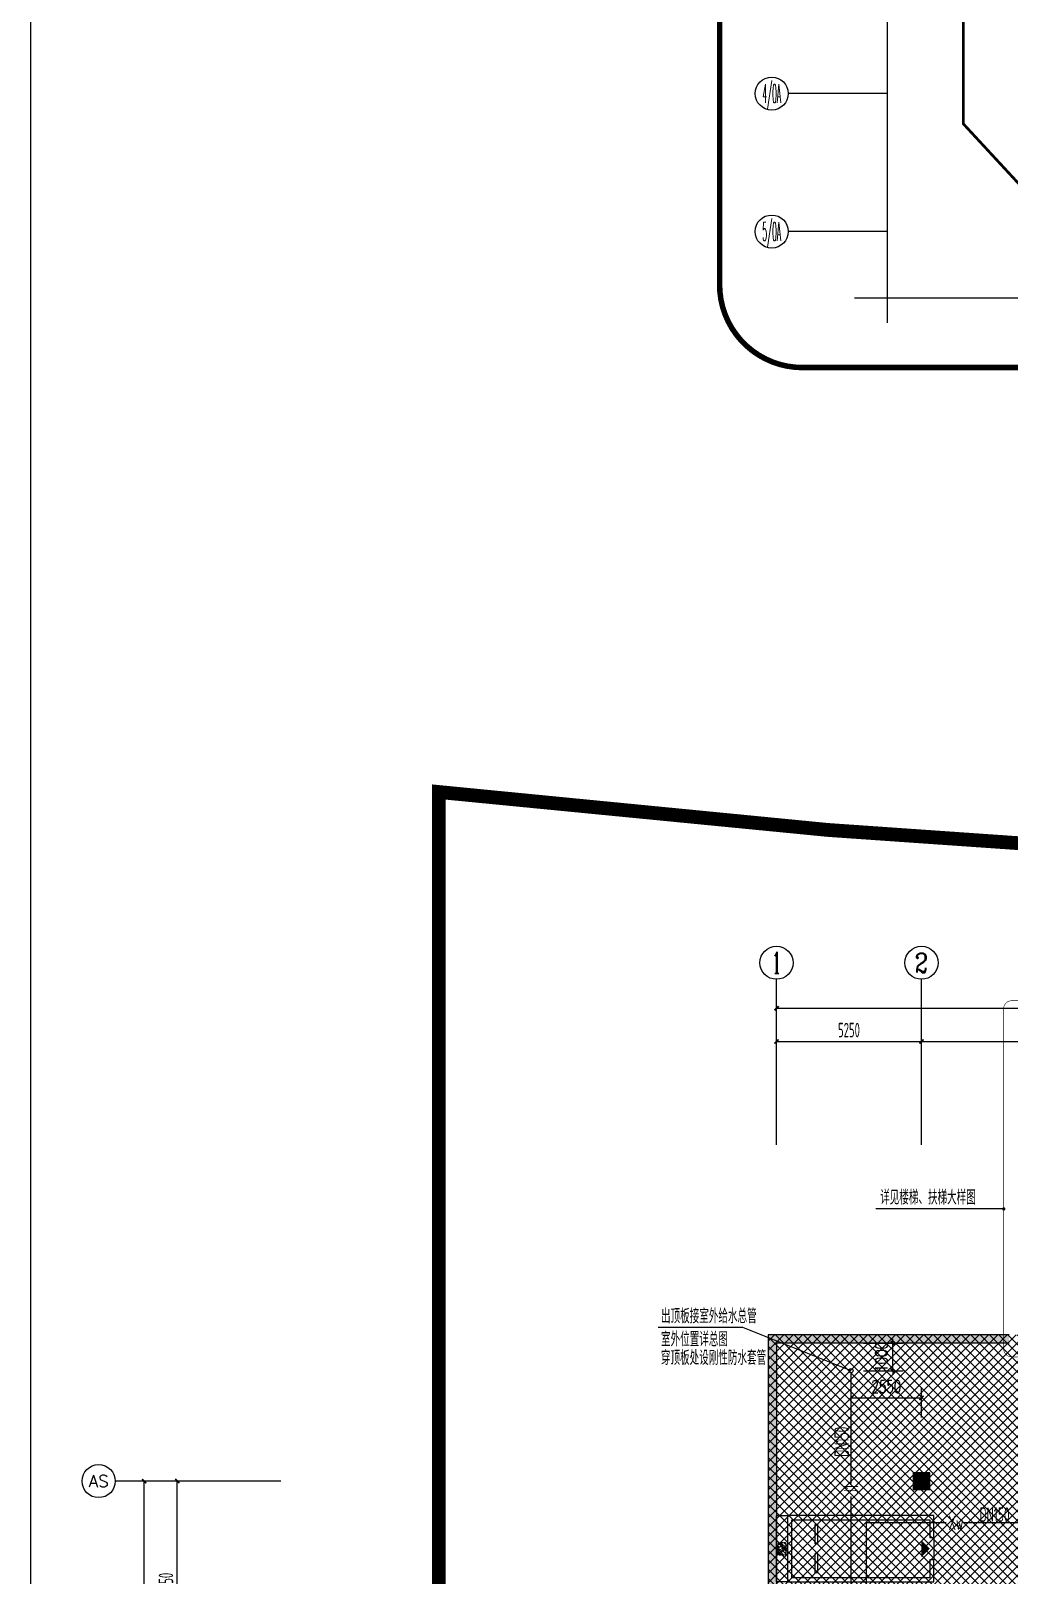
# Model space of a CAD drawing. Extents: x -2120532 to 1934524, y -1331911 to 424203.
# Drawn here: x -122172 to -86733, y -171217 to -115263 of the extents above; entities that cross this region are included whole.
import ezdxf
from ezdxf.enums import TextEntityAlignment as Align

# ---------------------------------------------------------------- set-up
doc = ezdxf.new("R2010")
doc.units = 0
doc.header["$LTSCALE"] = 10
for name, pattern in [('ACAD_ISO05W100', [34, 24, -3, 0.5, -3, 0.5, -3]), ('CENTERX2', [4, 2.5, -0.5, 0.5, -0.5]), ('DASH', [0.35, 0.25, -0.1])]:
    doc.linetypes.add(name, pattern=pattern)
for name, color, linetype in [('00-停车位', 67, 'Continuous'), ('00-用地红线', 12, 'CENTERX2'), ('A-COLUMN', 8, 'Continuous'), ('A-PUB_HATCH', 8, 'Continuous'), ('A-PUB_TITLE', 4, 'Continuous'), ('A-REDLINE', 1, 'ACAD_ISO05W100'), ('A-WALL', 2, 'Continuous'), ('AXIS', 3, 'Continuous'), ('AXIS_TEXT', 7, 'Continuous'), ('car', 252, 'Continuous'), ('DIM_LEAD', 3, 'Continuous'), ('DIM_SYMB', 3, 'Continuous'), ('PUB_HATCH', 8, 'Continuous'), ('W-DIM_消防', 3, 'Continuous'), ('W-PIPE-消防中', 1, 'Continuous'), ('W-PIPE-给水', 3, 'Continuous'), ('W-TEXT_消防', 7, 'Continuous'), ('W-TEXT_给水', 7, 'Continuous'), ('W-TWT_DIM', 3, 'Continuous'), ('W-VPIPE-给水', 3, 'Continuous'), ('画水辅助', 6, 'Continuous'), ('索引线', 252, 'Continuous')]:
    doc.layers.add(name, color=color, linetype=linetype)
doc.styles.add('8B2_02', font='tssdeng.shx', dxfattribs={"width": 0.6, "bigfont": 'TSSDCHN.shx'})
doc.styles.add('_TCH_AXIS', font='COMPLEX', dxfattribs={"bigfont": 'GBCBIG'})
doc.styles.add('_TCH_DIM_T3', font='SIMPLEX', dxfattribs={"width": 0.705882, "bigfont": 'GBCBIG'})
doc.styles.add('COMPLEX', font='COMPLEX.shx', dxfattribs={"width": 0.65})
doc.styles.add('STANDARD_T3', font='TSSDENG.shx', dxfattribs={"width": 0.56, "bigfont": 'TSSDCHN.shx'})
doc.dimstyles.new('_TCH_ARCH&&150', dxfattribs={"dimtxt": 525, "dimasz": 150, "dimexe": 375, "dimexo": 450, "dimgap": 150, "dimtad": 1, "dimdec": 0, "dimzin": 0, "dimdsep": 46, "dimtxsty": 'STANDARD_T3', "dimblk": 'ARCHTICK', "dimcen": 0.09, "dimclrt": 7, "dimazin": 2, "dimtfac": 1, "dimtdec": 0, "dimtix": 1, "dimtmove": 2, "dimatfit": 3, "dimfxl": 0, "dimtolj": 1, "dimtzin": 0, "dimarcsym": 0})
doc.dimstyles.new('_TWT_ARCH&&150', dxfattribs={"dimtxt": 446.25, "dimasz": 150, "dimexe": 375, "dimexo": 450, "dimgap": 189.375, "dimtad": 1, "dimdec": 0, "dimzin": 0, "dimdsep": 46, "dimtxsty": '_TCH_DIM_T3', "dimblk": 'ARCHTICK', "dimcen": 0.09, "dimclrt": 7, "dimazin": 2, "dimtfac": 1, "dimtdec": 0, "dimtix": 1, "dimtmove": 2, "dimatfit": 3, "dimfxl": 0, "dimtolj": 1, "dimtzin": 0, "dimarcsym": 0})

# ---------------------------------------------------------------- blocks, each defined once
blk = doc.blocks.new('车位2400x5300')
at = {"layer": '00-停车位', "color": 251}
for p, q in [((-875, -1000), (-175, -1000)), ((-875, -1100), (-875, -1000)), ((-875, -1100), (-175, -1100)), ((-175, -1100), (-175, -1000)), ((175, -1000), (875, -1000)), ((175, -1100), (175, -1000)), ((175, -1100), (875, -1100)), ((875, -1100), (875, -1000)), ((400, -5300), (-400, -5300))]:
    blk.add_line(p, q, dxfattribs=at)
blk.add_lwpolyline([(400, -5150), (400, -5300), (1200, -5300), (1200, 0), (-1200, 0), (-1200, -5300), (-400, -5300), (-400, -5150), (-1050, -5150), (-1050, -150), (1050, -150), (1050, -5150), (400, -5150)], dxfattribs=at)
blk.add_lwpolyline([(0, -5150, 0, 600, 0), (0, -4850, 600, 600, 0)], format="xyseb", dxfattribs=at)
blk = doc.blocks.new('A$C2EF10B80')
at = {"layer": 'A-PUB_HATCH'}
h = blk.add_hatch(dxfattribs=at)
h.set_pattern_fill('ANSI31', color=256, scale=50, angle=-16.4434)
h.set_pattern_definition([(45, (6188.46, 7099.97), (-56.1266, 56.1266), [])])
h.paths.add_polyline_path([(-983, -100, 0.414214), (-1033, -50), (-1184, -50), (-1091, -207), (-1210, -207), (-1204, -250), (-983, -250)])
h.paths.add_polyline_path([(-983, -250), (-1204, -250), (-1190, -350), (-1033, -350, 0.414213), (-983, -300)])
h.paths.add_polyline_path([(-1262, -250), (-1417, -250), (-1417, -300, 0.414215), (-1367, -350), (-1207, -350)])
h.paths.add_polyline_path([(-1221, -50), (-1367, -50, 0.414214), (-1417, -100), (-1417, -250), (-1262, -250), (-1320, -146), (-1212, -146)])
at = {"layer": 'car', "linetype": 'DASH', "ltscale": 0.5}
blk.add_line((-1367, -350), (-1033, -350), dxfattribs=at)
at = {"layer": 'car', "linetype": 'DASH'}
blk.add_lwpolyline([(-2400, 0), (0, 0), (0, -400), (-2400, -400)], close=True, dxfattribs=at)
at = {"layer": 'car', "linetype": 'DASH', "ltscale": 0.5}
blk.add_lwpolyline([(-1320, -146), (-1185, -390), (-1210, -207), (-1091, -207), (-1227, 23), (-1212, -146)], close=True, dxfattribs=at)
for points in [[(-1367, -50, 0.414214), (-1417, -100), (-1417, -300)], [(-1033, -350, 0.414214), (-983, -300), (-983, -100, 0.414214), (-1033, -50), (-1367, -50)]]:
    blk.add_lwpolyline(points, format="xyb", dxfattribs=at)
at = {"layer": 'car', "linetype": 'DASH'}
blk.add_arc((-1367, -300), 50, 180, 270, dxfattribs=at)
blk = doc.blocks.new('_ArchTick')
at = {"color": 0, "linetype": 'ByBlock', "const_width": 0.4}
blk.add_lwpolyline([(-0.5, -0.5), (0.5, 0.5)], dxfattribs=at)
blk = doc.blocks.new('*D129')
at = {"layer": 'AXIS', "color": 0, "lineweight": -2, "transparency": 16777216}
for p, q in [((-95159, -155179), (-95159, -150304)), ((106241, -155179), (106241, -150304)), ((-95159, -150679), (106241, -150679))]:
    blk.add_line(p, q, dxfattribs=at)
at = {"layer": 'Defpoints', "color": 0, "transparency": 16777216}
for p in [(106241, -150679), (-95159, -155629), (106241, -155629)]:
    blk.add_point(p, dxfattribs=at)
at = {"layer": 'AXIS', "color": 0, "lineweight": -2, "transparency": 16777216, "xscale": 150, "yscale": 150, "zscale": 150, "rotation": 180}
blk.add_blockref('_ArchTick', (-95159, -150679), dxfattribs=at)
at = {"layer": 'AXIS', "color": 0, "lineweight": -2, "transparency": 16777216, "xscale": 150, "yscale": 150, "zscale": 150}
blk.add_blockref('_ArchTick', (106241, -150679), dxfattribs=at)
at = {"layer": 'AXIS', "color": 7, "transparency": 16777216, "insert": (5541, -150267), "char_height": 525, "attachment_point": 5, "style": 'STANDARD_T3'}
blk.add_mtext('\\A1;201400', dxfattribs=at)
blk = doc.blocks.new('*D190')
at = {"layer": 'AXIS', "color": 0, "lineweight": -2, "transparency": 16777216}
for p, q in [((-95159, -155179), (-95159, -151504)), ((-89909, -155179), (-89909, -151504)), ((-95159, -151879), (-89909, -151879))]:
    blk.add_line(p, q, dxfattribs=at)
at = {"layer": 'Defpoints', "color": 0, "transparency": 16777216}
for p in [(-89909, -151879), (-95159, -155629), (-89909, -155629)]:
    blk.add_point(p, dxfattribs=at)
at = {"layer": 'AXIS', "color": 0, "lineweight": -2, "transparency": 16777216, "xscale": 150, "yscale": 150, "zscale": 150, "rotation": 180}
blk.add_blockref('_ArchTick', (-95159, -151879), dxfattribs=at)
at = {"layer": 'AXIS', "color": 0, "lineweight": -2, "transparency": 16777216, "xscale": 150, "yscale": 150, "zscale": 150}
blk.add_blockref('_ArchTick', (-89909, -151879), dxfattribs=at)
at = {"layer": 'AXIS', "color": 7, "transparency": 16777216, "insert": (-92534, -151467), "char_height": 525, "attachment_point": 5, "style": 'STANDARD_T3'}
blk.add_mtext('\\A1;5250', dxfattribs=at)
blk = doc.blocks.new('*D191')
at = {"layer": 'AXIS', "color": 0, "lineweight": -2, "transparency": 16777216}
for p, q in [((-89909, -155179), (-89909, -151504)), ((-82109, -155179), (-82109, -151504)), ((-89909, -151879), (-82109, -151879))]:
    blk.add_line(p, q, dxfattribs=at)
at = {"layer": 'Defpoints', "color": 0, "transparency": 16777216}
for p in [(-82109, -151879), (-89909, -155629), (-82109, -155629)]:
    blk.add_point(p, dxfattribs=at)
at = {"layer": 'AXIS', "color": 0, "lineweight": -2, "transparency": 16777216, "xscale": 150, "yscale": 150, "zscale": 150, "rotation": 180}
blk.add_blockref('_ArchTick', (-89909, -151879), dxfattribs=at)
at = {"layer": 'AXIS', "color": 0, "lineweight": -2, "transparency": 16777216, "xscale": 150, "yscale": 150, "zscale": 150}
blk.add_blockref('_ArchTick', (-82109, -151879), dxfattribs=at)
at = {"layer": 'AXIS', "color": 7, "transparency": 16777216, "insert": (-86009, -151467), "char_height": 525, "attachment_point": 5, "style": 'STANDARD_T3'}
blk.add_mtext('\\A1;7800', dxfattribs=at)
blk = doc.blocks.new('*D229')
at = {"layer": 'AXIS', "color": 0, "lineweight": -2, "transparency": 16777216}
for p, q in [((-113567, -167810), (-117242, -167810)), ((-116867, -175260), (-116867, -167810)), ((-113567, -175260), (-117242, -175260))]:
    blk.add_line(p, q, dxfattribs=at)
at = {"layer": 'Defpoints', "color": 0, "transparency": 16777216}
for p in [(-116867, -167810), (-113117, -167810), (-113117, -175260)]:
    blk.add_point(p, dxfattribs=at)
at = {"layer": 'AXIS', "color": 0, "lineweight": -2, "transparency": 16777216, "xscale": 150, "yscale": 150, "zscale": 150}
for p, rotation in [((-116867, -167810), 90), ((-116867, -175260), 270)]:
    blk.add_blockref('_ArchTick', p, dxfattribs=dict(at, rotation=rotation))
at = {"layer": 'AXIS', "color": 7, "transparency": 16777216, "insert": (-117280, -171535), "char_height": 525, "attachment_point": 5, "rotation": 90, "style": 'STANDARD_T3'}
blk.add_mtext('\\A1;7450', dxfattribs=at)
blk = doc.blocks.new('*D230')
at = {"layer": 'AXIS', "color": 0, "lineweight": -2, "transparency": 16777216}
for p, q in [((-113567, -167810), (-118442, -167810)), ((-118067, -376260), (-118067, -167810)), ((-113567, -376260), (-118442, -376260))]:
    blk.add_line(p, q, dxfattribs=at)
at = {"layer": 'Defpoints', "color": 0, "transparency": 16777216}
for p in [(-118067, -167810), (-113117, -167810), (-113117, -376260)]:
    blk.add_point(p, dxfattribs=at)
at = {"layer": 'AXIS', "color": 0, "lineweight": -2, "transparency": 16777216, "xscale": 150, "yscale": 150, "zscale": 150}
for p, rotation in [((-118067, -167810), 90), ((-118067, -376260), 270)]:
    blk.add_blockref('_ArchTick', p, dxfattribs=dict(at, rotation=rotation))
at = {"layer": 'AXIS', "color": 7, "transparency": 16777216, "insert": (-118480, -272035), "char_height": 525, "attachment_point": 5, "rotation": 90, "style": 'STANDARD_T3'}
blk.add_mtext('\\A1;208450', dxfattribs=at)
blk = doc.blocks.new('_FZH')
blk.add_lwpolyline([(-0.5, -0.5), (0.5, -0.5), (0.5, 0.5), (-0.5, 0.5)], close=True)
at = {"layer": 'PUB_HATCH'}
blk.add_solid([(-0.5, -0.5), (0.5, -0.5), (-0.5, 0.5), (0.5, 0.5)], dxfattribs=at)
blk = doc.blocks.new('_AXISO')
blk.add_circle((0, 0), 0.5)
at = {"layer": 'AXIS_TEXT', "style": 'COMPLEX', "width": 1.041667}
blk.add_attdef('A', text='', height=0.56, dxfattribs=at).set_placement((-0.25, -0.28), (0.25, -0.28), align=Align.FIT)
blk = doc.blocks.new('*D232')
at = {"layer": 'Defpoints', "color": 0, "transparency": 16777216}
for p in [(-89909, -164796), (-92458, -165962), (-89909, -165962)]:
    blk.add_point(p, dxfattribs=at)
at = {"layer": 'W-TWT_DIM', "color": 0, "lineweight": -2, "transparency": 16777216}
for p, q in [((-92458, -165512), (-92458, -164421)), ((-89909, -165512), (-89909, -164421)), ((-92458, -164796), (-89909, -164796))]:
    blk.add_line(p, q, dxfattribs=at)
at = {"layer": 'W-TWT_DIM', "color": 0, "lineweight": -2, "transparency": 16777216, "xscale": 150, "yscale": 150, "zscale": 150, "rotation": 180}
blk.add_blockref('_ArchTick', (-92458, -164796), dxfattribs=at)
at = {"layer": 'W-TWT_DIM', "color": 0, "lineweight": -2, "transparency": 16777216, "xscale": 150, "yscale": 150, "zscale": 150}
blk.add_blockref('_ArchTick', (-89909, -164796), dxfattribs=at)
at = {"layer": 'W-TWT_DIM', "color": 7, "transparency": 16777216, "insert": (-91184, -164384), "char_height": 446.2, "attachment_point": 5, "style": '_TCH_DIM_T3'}
blk.add_mtext('\\A1;2550', dxfattribs=at)
blk = doc.blocks.new('*D233')
at = {"layer": 'Defpoints', "color": 0, "transparency": 16777216}
for p in [(-92458, -162810), (-90948, -162810), (-92458, -163810)]:
    blk.add_point(p, dxfattribs=at)
at = {"layer": 'W-TWT_DIM', "color": 0, "lineweight": -2, "transparency": 16777216}
for p, q in [((-92008, -162810), (-90573, -162810)), ((-90948, -162810), (-90948, -162660)), ((-90948, -163810), (-90948, -162810)), ((-92008, -163810), (-90573, -163810)), ((-90948, -163810), (-90948, -163960))]:
    blk.add_line(p, q, dxfattribs=at)
at = {"layer": 'W-TWT_DIM', "color": 0, "lineweight": -2, "transparency": 16777216, "xscale": 150, "yscale": 150, "zscale": 150}
for p, rotation in [((-90948, -162810), 270), ((-90948, -163810), 90)]:
    blk.add_blockref('_ArchTick', p, dxfattribs=dict(at, rotation=rotation))
at = {"layer": 'W-TWT_DIM', "color": 7, "transparency": 16777216, "insert": (-91361, -163310), "char_height": 446.2, "attachment_point": 5, "rotation": 90, "style": '_TCH_DIM_T3'}
blk.add_mtext('\\A1;1000', dxfattribs=at)
blk = doc.blocks.new('A$C1C3C0163')
h = blk.add_hatch()
h.set_pattern_fill('ANSI37', color=8, scale=150)
h.set_pattern_definition([(45, (-601697.23, -233886.27), (-168.3798, 168.3798), []), (135, (-601697.23, -233886.27), (-168.3798, -168.3798), [])])
h.paths.add_polyline_path([(-80300, 5300), (-80300, -9000), (-62000, -9000), (-62000, -64625), (-76750, -64625), (-76750, -62675), (-73875, -62675), (-73775, -57275), (-100380, -57275), (-100572, -124002), (-71150, -123999), (-71150, -126437), (-63509, -133383), (-65550, -135650), (-61611, -139196), (-83885, -163934), (-83885, -174096), (-119589, -213750), (-196450, -213750), (-196450, -207800), (-209700, -193450), (-209700, -169150), (-201700, -169149), (-201700, 5300), (-192675, 5300)])

msp = doc.modelspace()

# ---------------------------------------------------------------- hatches: boundary and pattern name
at = {"layer": 'PUB_HATCH'}
for points in [[(-95158.6, -162810.4), (-95458.6, -162510.4), (-95458.6, -220260.4), (-95158.6, -220260.4)], [(-86733.4, -162810.4), (-86733.4, -162510.4), (-95458.6, -162510.4), (-95158.6, -162810.4)]]:
    msp.add_hatch(color=8, dxfattribs=at).paths.add_polyline_path(points)
at = {"layer": 'W-PIPE-消防中'}
for points in [[(-91908.6, -169320), (-91934.9, -169320), (-91934.9, -169293.8)], [(-91908.6, -169320), (-91908.6, -169293.8), (-91934.9, -169293.8)]]:
    msp.add_hatch(color=5, dxfattribs=at).paths.add_polyline_path(points)

# ---------------------------------------------------------------- linework, layer by layer
at = {"layer": '00-用地红线', "color": 8, "const_width": 100}
msp.add_lwpolyline([(-55618.3, -123427.8), (-62643.7, -123342.7), (-74423.5, -122914.8), (-85023.1, -122272.5), (-88392, -118631), (-88391.8, -77358.2)], dxfattribs=at)
at = {"layer": 'A-PUB_TITLE'}
msp.add_lwpolyline([(174828.1, -61755.5), (174828.1, -481755.5), (-122171.9, -481755.5), (-122171.9, -61755.5)], close=True, dxfattribs=at)
at = {"layer": 'A-REDLINE', "color": 8, "const_width": 500, "flags": 128}
msp.add_lwpolyline([(-107392.3, -142842.2), (-93296.7, -144216.6), (-79168.4, -145199), (-65018.3, -145788.8), (-50857.3, -145985.4), (24722.1, -145985.4), (100301.4, -145985.4), (107771.4, -146171.5), (115222.9, -146729.4), (122637.3, -147657.7), (129996.3, -148954), (137281.7, -150615.3), (144475.2, -152637.3), (151559.1, -155015), (158515.9, -157742.6), (165328.1, -160813.2), (171979, -164219.2), (178452, -167952.3), (184731.1, -172003), (113147, -250657.3), (41562.9, -329311.5), (-30021.2, -407965.7), (-107392.3, -385638.9), (-107392.3, -264240.5)], close=True, dxfattribs=at)
at = {"layer": 'A-WALL', "color": 8}
for p, q in [((-95458.6, -162510.4), (-95458.6, -220260.4)), ((-86733.4, -162510.4), (-95458.6, -162510.4)), ((-95158.6, -162810.4), (-95158.6, -220260.4)), ((-86733.4, -162810.4), (-95158.6, -162810.4))]:
    msp.add_line(p, q, dxfattribs=at)
at = {"layer": 'AXIS', "color": 8}
for p, q in [((-91133.4, -117535.4), (-94733.3, -117535.4)), ((-91133.4, -122535.4), (-94733.3, -122535.4)), ((-95158.6, -155629.3), (-95158.6, -149629.3)), ((-89908.6, -155629.3), (-89908.6, -149629.3)), ((-113117.3, -167810.4), (-119117.3, -167810.4))]:
    msp.add_line(p, q, dxfattribs=at)
at = {"layer": 'DIM_LEAD', "color": 8}
for p, q in [((-87881.5, -157949.1), (-91562.7, -157949.1)), ((-86926.8, -157949.1), (-87881.5, -157949.1)), ((-86926.8, -157949.1), (-87881.5, -157949.1)), ((-86926.8, -157949.1), (-87881.5, -157949.1)), ((-86926.8, -157949.1), (-87881.5, -157949.1))]:
    msp.add_line(p, q, dxfattribs=at)
at = {"layer": 'DIM_LEAD', "color": 8, "const_width": 60}
msp.add_lwpolyline([(-86896.8, -157949.1, 1), (-86956.8, -157949.1, 1)], format="xyb", close=True, dxfattribs=at)
msp.add_lwpolyline([(-86896.8, -157949.1, 1), (-86956.8, -157949.1, 1)], format="xyb", close=True, dxfattribs=at)
msp.add_lwpolyline([(-86896.8, -157949.1, 1), (-86956.8, -157949.1, 1)], format="xyb", close=True, dxfattribs=at)
msp.add_lwpolyline([(-86896.8, -157949.1, 1), (-86956.8, -157949.1, 1)], format="xyb", close=True, dxfattribs=at)
at = {"layer": 'DIM_SYMB', "color": 8}
for points in [[(-91133.4, -125845.3), (-91133.4, -101170.5), (-91448.4, -101055.9), (-90818.4, -100944.8), (-91133.4, -100833), (-91133.4, -76158.2)], [(-54418.3, -124945.3), (-73207.1, -124945.3), (-73321.7, -125260.3), (-73432.8, -124630.3), (-73544.6, -124945.3), (-92333.4, -124945.3)]]:
    msp.add_lwpolyline(points, dxfattribs=at)
at = {"layer": 'W-DIM_消防'}
for p, q in [((-96379.7, -162250.8), (-99449.3, -162250.8)), ((-92458.4, -163810.4), (-96379.7, -162250.8))]:
    msp.add_line(p, q, dxfattribs=at)
at = {"layer": 'W-PIPE-消防中', "color": 5, "ltscale": 1.5, "const_width": 52.5}
for points in [[(-91908.6, -169320), (-91908.6, -183482.1)], [(-89005.4, -169320), (-91908.6, -169320)], [(-76723.6, -169320), (-88419.2, -169320)]]:
    msp.add_lwpolyline(points, dxfattribs=at)
at = {"layer": 'W-PIPE-给水', "ltscale": 1.5, "const_width": 52.5}
for points in [[(-92458.4, -163885.4), (-92458.4, -167904.2)], [(-92458.4, -168357.1), (-92458.4, -185027.5)]]:
    msp.add_lwpolyline(points, dxfattribs=at)
at = {"layer": 'W-VPIPE-给水'}
msp.add_circle((-92458.4, -163810.4), 75, dxfattribs=at)
at = {"layer": '索引线', "color": 8, "linetype": 'DASH'}
for points, const_width in [([(-94221.5, -70416.8), (-52099.6, -70416.8, -0.4142136), (-49099.6, -73416.8), (-49099.6, -124462.2, -0.4142136), (-52099.6, -127462.2), (-94221.5, -127462.2, -0.4142136), (-97221.5, -124462.2), (-97221.5, -73416.8, -0.4142136)], 200), ([(-86633.4, -150402.6), (-75183.6, -150402.6, -0.4142136), (-74883.6, -150702.6), (-74883.6, -163010.4, -0.4142136), (-75183.6, -163310.4), (-86633.4, -163310.4, -0.4142136), (-86933.4, -163010.4), (-86933.4, -150702.6, -0.4142136)], 20)]:
    msp.add_lwpolyline(points, format="xyb", close=True, dxfattribs=dict(at, const_width=const_width))

# ---------------------------------------------------------------- block references
at = {"color": 8, "rotation": 89.99999732376651}
msp.add_blockref('A$C2EF10B80', (-95158.6, -169060.4), dxfattribs=at)
at = {"layer": '00-停车位', "color": 8, "rotation": 89.99999999229208}
msp.add_blockref('车位2400x5300', (-94758.6, -170260.4), dxfattribs=at)
at = {"layer": 'A-COLUMN', "color": 8, "xscale": 600, "yscale": 600, "zscale": 600, "rotation": 90}
msp.add_blockref('_FZH', (-89908.6, -167810.4), dxfattribs=at)
at = {"layer": 'AXIS', "color": 8}
ref = msp.add_blockref('_AXISO', (-95333.3, -117535.4), dxfattribs=dict(at, xscale=1200, yscale=1200, zscale=1200))
ref.add_attrib('A', '4/0A', dxfattribs={"layer": 'AXIS_TEXT', "height": 678.82, "style": '_TCH_AXIS', "width": 0.259259}).set_placement((-95672.8, -117874.8), (-94993.9, -117874.8), align=Align.FIT)
ref = msp.add_blockref('_AXISO', (-95333.3, -122535.4), dxfattribs=dict(at, xscale=1200, yscale=1200, zscale=1200))
ref.add_attrib('A', '5/0A', dxfattribs={"layer": 'AXIS_TEXT', "height": 678.82, "style": '_TCH_AXIS', "width": 0.2625}).set_placement((-95672.8, -122874.8), (-94993.9, -122874.8), align=Align.FIT)
ref = msp.add_blockref('_AXISO', (-95158.6, -149029.3), dxfattribs=dict(at, xscale=1200, yscale=1200, zscale=1200))
ref.add_attrib('A', '1', dxfattribs={"layer": 'AXIS_TEXT', "height": 772.1, "style": '_TCH_AXIS'}).set_placement((-95324.1, -149415.3), (-94993.2, -149415.3), align=Align.FIT)
ref = msp.add_blockref('_AXISO', (-89908.6, -149029.3), dxfattribs=dict(at, xscale=1200, yscale=1200, zscale=1200))
ref.add_attrib('A', '2', dxfattribs={"layer": 'AXIS_TEXT', "height": 698.9, "style": '_TCH_AXIS'}).set_placement((-90141.6, -149378.7), (-89675.6, -149378.7), align=Align.FIT)
ref = msp.add_blockref('_AXISO', (-119717.3, -167810.4), dxfattribs=dict(at, xscale=1200, yscale=1200, zscale=1200))
ref.add_attrib('A', 'AS', dxfattribs={"layer": 'AXIS_TEXT', "height": 432.18, "style": '_TCH_AXIS'}).set_placement((-120077.4, -168026.5), (-119357.2, -168026.5), align=Align.FIT)
at = {"layer": '画水辅助'}
msp.add_blockref('A$C1C3C0163', (106241.4, -167810.4), dxfattribs=at)

# ---------------------------------------------------------------- texts
at = {"layer": 'DIM_LEAD', "color": 8, "style": '8B2_02', "width": 0.6}
msp.add_text('详见楼梯、扶梯大样图', height=525, dxfattribs=at).set_placement((-91405.2, -157791.6))
at = {"layer": 'W-DIM_消防', "color": 7, "style": '8B2_02', "width": 0.6}
for s, p in [('出顶板接室外给水总管', (-99344.3, -162093.3)), ('室外位置详总图', (-99344.3, -162933.3)), ('穿顶板处设刚性防水套管', (-99347.7, -163604.8))]:
    msp.add_text(s, height=525, dxfattribs=at).set_placement(p)
msp.add_text('DN150', height=525, rotation=90, dxfattribs=at).set_placement((-92538, -166929.2))
at = {"layer": 'W-TEXT_消防', "style": '8B2_02', "width": 0.6}
for s, p in [('DN150', (-87807.6, -169286.8)), ('Xw', (-88930.4, -169582.5))]:
    msp.add_text(s, height=525, dxfattribs=at).set_placement(p)
at = {"layer": 'W-TEXT_给水', "style": '8B2_02', "width": 0.6}
msp.add_text('J1', height=525, rotation=90, dxfattribs=at).set_placement((-92195.9, -168282.1))

# ---------------------------------------------------------------- dimensions: what is measured, and where the dimension line sits
at = {"layer": 'AXIS', "color": 8}
for p1, p2, distance, picture, middle in [((-95158.6, -155629.3), (106241.4, -155629.3), 4950, '*D129', (5541.4, -150266.8)), ((-95158.6, -155629.3), (-89908.6, -155629.3), 3750, '*D190', (-92533.6, -151466.8)), ((-89908.6, -155629.3), (-82108.6, -155629.3), 3750, '*D191', (-86008.6, -151466.8)), ((-113117.3, -376260.4), (-113117.3, -167810.4), 4950, '*D230', (-118479.8, -272035.4)), ((-113117.3, -175260.4), (-113117.3, -167810.4), 3750, '*D229', (-117279.8, -171535.4))]:
    dim = msp.add_aligned_dim(p1=p1, p2=p2, distance=distance, dimstyle='_TCH_ARCH&&150', dxfattribs=at)
    dim.commit()
    dim.dimension.update_dxf_attribs({"geometry": picture, "text_midpoint": middle})
at = {"layer": 'W-TWT_DIM'}
for p1, p2, distance, picture, middle in [((-92458.4, -163810.4), (-92458.4, -162810.4), -1510.2, '*D233', (-91360.7, -163310.4)), ((-92458.4, -165962.4), (-89908.6, -165962.4), 1166, '*D232', (-91183.5, -164383.9))]:
    dim = msp.add_aligned_dim(p1=p1, p2=p2, distance=distance, dimstyle='_TWT_ARCH&&150', dxfattribs=at)
    dim.commit()
    dim.dimension.update_dxf_attribs({"geometry": picture, "text_midpoint": middle})

doc.saveas('drawing.dxf')
